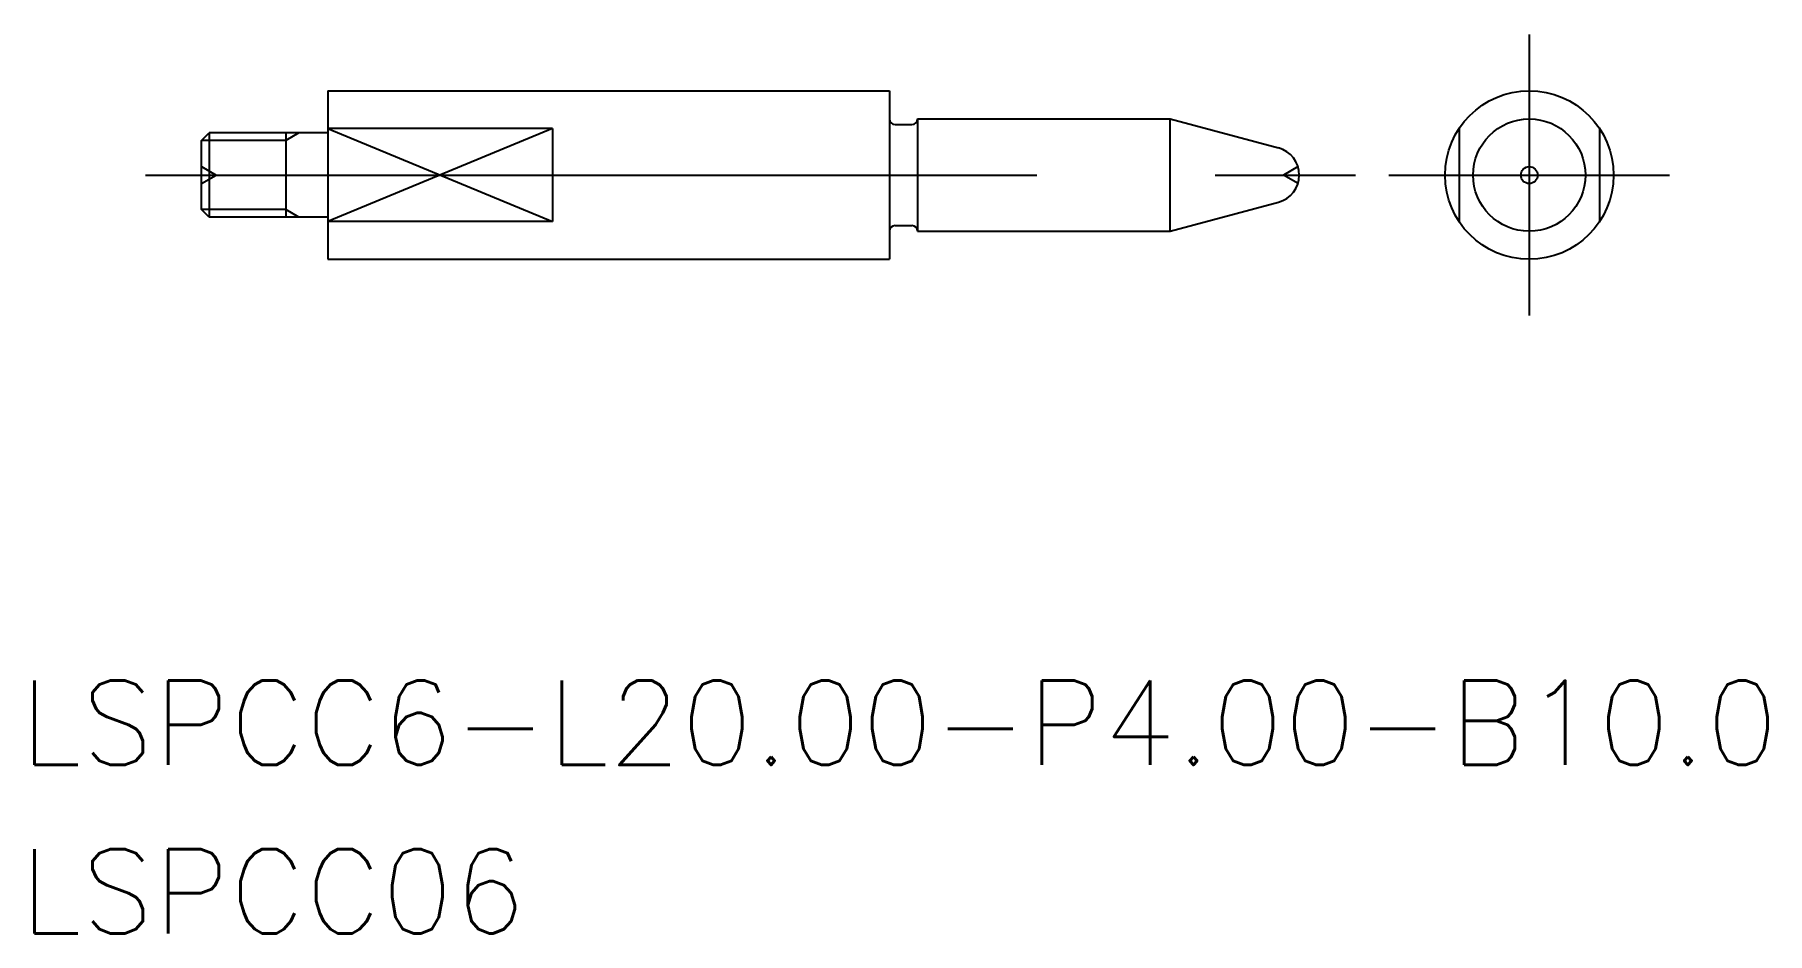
# Model space of a CAD drawing. Extents: x -10.4 to 51.3, y -27 to 5.
import ezdxf

# ---------------------------------------------------------------- set-up
doc = ezdxf.new("R2010")
doc.units = 0
doc.linetypes.add('CENTER', pattern=[50.8, 31.75, -6.35, 6.35, -6.35])
doc.linetypes.add('DASHED', pattern=[19.05, 12.7, -6.35])
doc.layers.get('0').update_dxf_attribs({"linetype": 'CONTINUOUS'})
doc.layers.add('CENTER', color=1, linetype='CENTER')
doc.styles.get("Standard").update_dxf_attribs({"font": 'txt.shx', "height": 3, "bigfont": 'bigfont.shx'})

msp = doc.modelspace()

# ---------------------------------------------------------------- linework, layer by layer
at = {"color": 7, "linetype": 'CONTINUOUS'}
for p, q in [((0, 3), (0, -3)), ((0, 3), (20, 3)), ((20, 3), (20, -3)), ((21, 2), (30, 2)), ((21, 2), (21, -2)), ((30, -2), (30, 2)), ((30, 2), (33.859, 0.966)), ((-4.5, 1.229), (-4.229, 1.5)), ((0, 1.5), (-4.229, 1.5)), ((-4.229, 1.5), (-4.229, -1.5)), ((-1.5, 1.5), (-1.5, -1.5)), ((8, 1.658), (0, 1.658)), ((8, 1.658), (8, -1.658)), ((20.2, 1.8), (20.8, 1.8)), ((-4.5, -1.229), (-4.5, 1.229)), ((-4.229, -1.5), (-4.5, -1.229)), ((30, -2), (33.859, -0.966)), ((0, -1.5), (-4.229, -1.5)), ((8, -1.658), (0, -1.658)), ((20.2, -1.8), (20.8, -1.8)), ((21, -2), (30, -2)), ((0, -3), (20, -3))]:
    msp.add_line(p, q, dxfattribs=at)
at = {"color": 3, "linetype": 'CONTINUOUS'}
for p, q in [((-1.031, 1.5), (-1.5, 1.229)), ((8, 1.658), (0, -1.658)), ((0, 1.658), (8, -1.658)), ((-1.5, 1.229), (-4.5, 1.229)), ((-1.5, -1.229), (-4.5, -1.229)), ((-1.031, -1.5), (-1.5, -1.229))]:
    msp.add_line(p, q, dxfattribs=at)
at = {"color": 3, "linetype": 'DASHED'}
for p, q in [((40.291, 1.658), (40.291, -1.658)), ((45.291, 1.658), (45.291, -1.658)), ((-4.5, 0.3), (-3.98, 0)), ((-4.5, -0.3), (-3.98, 0)), ((34.554, 0.3), (34.035, 0)), ((34.554, -0.3), (34.035, 0))]:
    msp.add_line(p, q, dxfattribs=at)
at = {"color": 7, "linetype": 'CONTINUOUS'}
for radius in [3, 2, 0.3]:
    msp.add_circle((42.791, 0), radius, dxfattribs=at)
for centre, radius, start, end in [((20.2, 2), 0.2, 180, 270), ((20.8, 2), 0.2, 270, 0), ((33.6, 0), 1, 285, 75), ((20.2, -2), 0.2, 90, 180), ((20.8, -2), 0.2, 0, 90)]:
    msp.add_arc(centre, radius, start, end, dxfattribs=at)
at = {"layer": 'CENTER', "color": 1, "linetype": 'CENTER'}
for p, q in [((42.791, 5), (42.791, -5)), ((-6.5, 0), (36.6, 0)), ((37.791, 0), (47.791, 0))]:
    msp.add_line(p, q, dxfattribs=at)

# ---------------------------------------------------------------- texts
at = {"color": 7, "linetype": 'CONTINUOUS'}
for s, p in [('LSPCC6-L20.00-P4.00-B10.0', (-10.958, -21)), ('LSPCC06', (-10.958, -27))]:
    msp.add_text(s, height=3, dxfattribs=at).set_placement(p)

doc.saveas('drawing.dxf')
